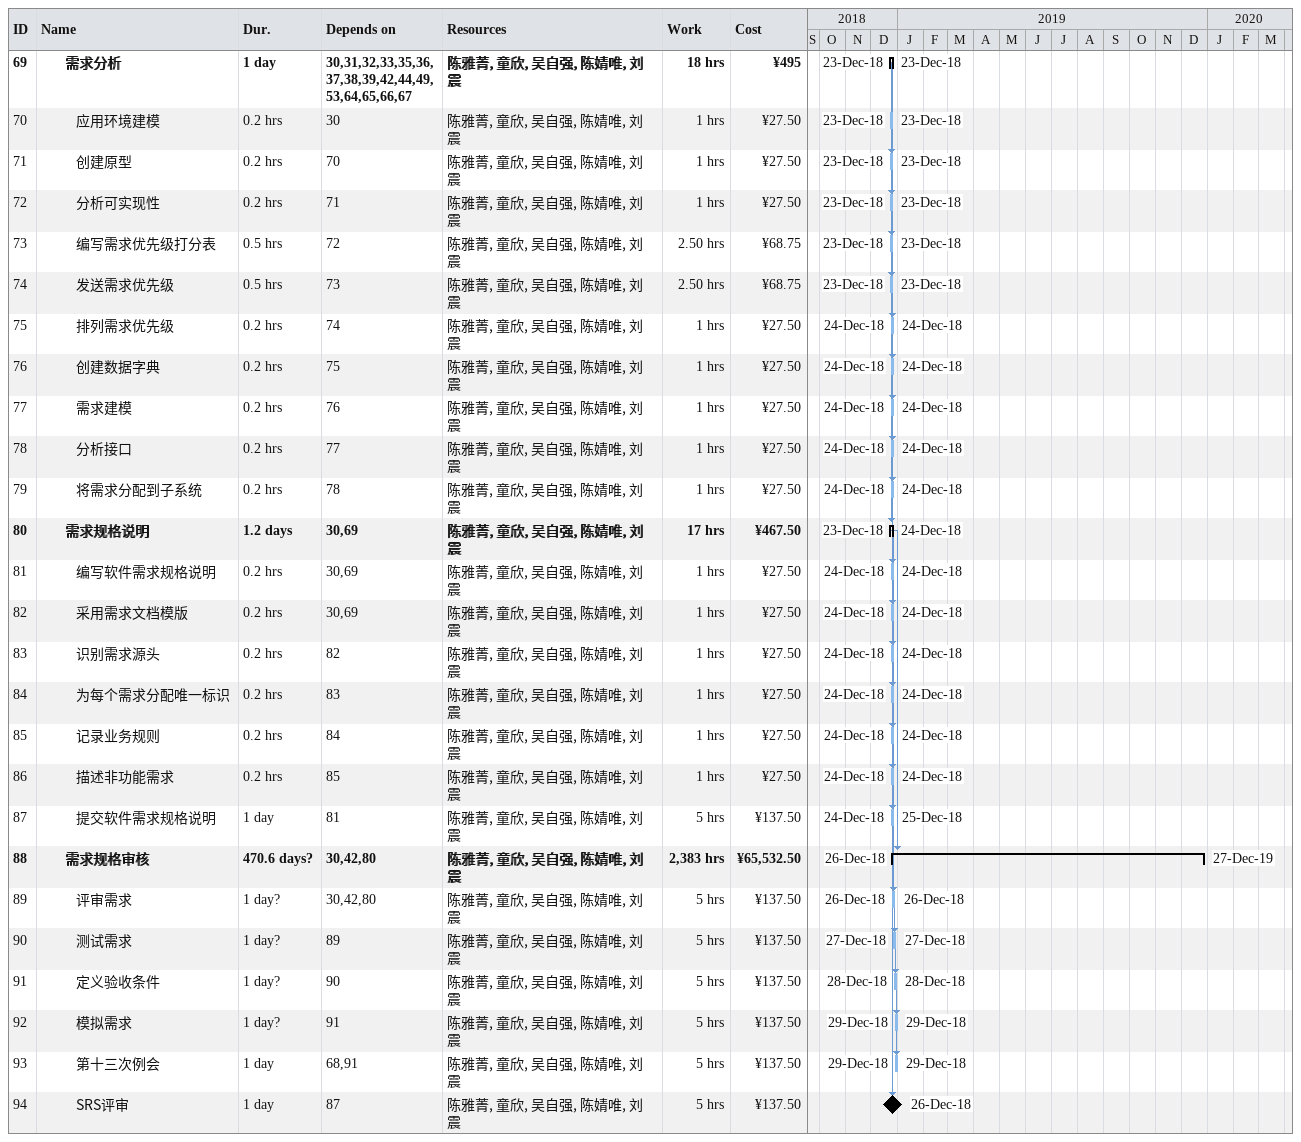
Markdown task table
| ID | Level | Task | Duration | Start | Finish | Predecessors | Resources | Work (h) | Cost (¥) |
|---|---|---|---|---|---|---|---|---|---|
| 69 | 3 | **需求分析** | 1d | 2018-12-23 | 2018-12-23 | 30, 31, 32, 33, 35, 36, 37, 38, 39, 42, 44, 49, 53, 64, 65, 66, 67 | 陈雅菁, 童欣, 吴自强, 陈婧唯, 刘震 | 18 | 495 |
| 70 | 4 | 应用环境建模 | 0.2h | 2018-12-23 | 2018-12-23 | 30 | 陈雅菁, 童欣, 吴自强, 陈婧唯, 刘震 | 1 | 27.50 |
| 71 | 4 | 创建原型 | 0.2h | 2018-12-23 | 2018-12-23 | 70 | 陈雅菁, 童欣, 吴自强, 陈婧唯, 刘震 | 1 | 27.50 |
| 72 | 4 | 分析可实现性 | 0.2h | 2018-12-23 | 2018-12-23 | 71 | 陈雅菁, 童欣, 吴自强, 陈婧唯, 刘震 | 1 | 27.50 |
| 73 | 4 | 编写需求优先级打分表 | 0.5h | 2018-12-23 | 2018-12-23 | 72 | 陈雅菁, 童欣, 吴自强, 陈婧唯, 刘震 | 2.50 | 68.75 |
| 74 | 4 | 发送需求优先级 | 0.5h | 2018-12-23 | 2018-12-23 | 73 | 陈雅菁, 童欣, 吴自强, 陈婧唯, 刘震 | 2.50 | 68.75 |
| 75 | 4 | 排列需求优先级 | 0.2h | 2018-12-24 | 2018-12-24 | 74 | 陈雅菁, 童欣, 吴自强, 陈婧唯, 刘震 | 1 | 27.50 |
| 76 | 4 | 创建数据字典 | 0.2h | 2018-12-24 | 2018-12-24 | 75 | 陈雅菁, 童欣, 吴自强, 陈婧唯, 刘震 | 1 | 27.50 |
| 77 | 4 | 需求建模 | 0.2h | 2018-12-24 | 2018-12-24 | 76 | 陈雅菁, 童欣, 吴自强, 陈婧唯, 刘震 | 1 | 27.50 |
| 78 | 4 | 分析接口 | 0.2h | 2018-12-24 | 2018-12-24 | 77 | 陈雅菁, 童欣, 吴自强, 陈婧唯, 刘震 | 1 | 27.50 |
| 79 | 4 | 将需求分配到子系统 | 0.2h | 2018-12-24 | 2018-12-24 | 78 | 陈雅菁, 童欣, 吴自强, 陈婧唯, 刘震 | 1 | 27.50 |
| 80 | 3 | **需求规格说明** | 1.2d | 2018-12-23 | 2018-12-24 | 30, 69 | 陈雅菁, 童欣, 吴自强, 陈婧唯, 刘震 | 17 | 467.50 |
| 81 | 4 | 编写软件需求规格说明 | 0.2h | 2018-12-24 | 2018-12-24 | 30, 69 | 陈雅菁, 童欣, 吴自强, 陈婧唯, 刘震 | 1 | 27.50 |
| 82 | 4 | 采用需求文档模版 | 0.2h | 2018-12-24 | 2018-12-24 | 30, 69 | 陈雅菁, 童欣, 吴自强, 陈婧唯, 刘震 | 1 | 27.50 |
| 83 | 4 | 识别需求源头 | 0.2h | 2018-12-24 | 2018-12-24 | 82 | 陈雅菁, 童欣, 吴自强, 陈婧唯, 刘震 | 1 | 27.50 |
| 84 | 4 | 为每个需求分配唯一标识 | 0.2h | 2018-12-24 | 2018-12-24 | 83 | 陈雅菁, 童欣, 吴自强, 陈婧唯, 刘震 | 1 | 27.50 |
| 85 | 4 | 记录业务规则 | 0.2h | 2018-12-24 | 2018-12-24 | 84 | 陈雅菁, 童欣, 吴自强, 陈婧唯, 刘震 | 1 | 27.50 |
| 86 | 4 | 描述非功能需求 | 0.2h | 2018-12-24 | 2018-12-24 | 85 | 陈雅菁, 童欣, 吴自强, 陈婧唯, 刘震 | 1 | 27.50 |
| 87 | 4 | 提交软件需求规格说明 | 1d | 2018-12-24 | 2018-12-25 | 81 | 陈雅菁, 童欣, 吴自强, 陈婧唯, 刘震 | 5 | 137.50 |
| 88 | 3 | **需求规格审核** | 470.6d? | 2018-12-26 | 2019-12-27 | 30, 42, 80 | 陈雅菁, 童欣, 吴自强, 陈婧唯, 刘震 | 2383 | 65532.50 |
| 89 | 4 | 评审需求 | 1d? | 2018-12-26 | 2018-12-26 | 30, 42, 80 | 陈雅菁, 童欣, 吴自强, 陈婧唯, 刘震 | 5 | 137.50 |
| 90 | 4 | 测试需求 | 1d? | 2018-12-27 | 2018-12-27 | 89 | 陈雅菁, 童欣, 吴自强, 陈婧唯, 刘震 | 5 | 137.50 |
| 91 | 4 | 定义验收条件 | 1d? | 2018-12-28 | 2018-12-28 | 90 | 陈雅菁, 童欣, 吴自强, 陈婧唯, 刘震 | 5 | 137.50 |
| 92 | 4 | 模拟需求 | 1d? | 2018-12-29 | 2018-12-29 | 91 | 陈雅菁, 童欣, 吴自强, 陈婧唯, 刘震 | 5 | 137.50 |
| 93 | 4 | 第十三次例会 | 1d | 2018-12-29 | 2018-12-29 | 68, 91 | 陈雅菁, 童欣, 吴自强, 陈婧唯, 刘震 | 5 | 137.50 |
| 94 | 4 | SRS评审 | 1d | 2018-12-26 | 2018-12-26 | 87 | 陈雅菁, 童欣, 吴自强, 陈婧唯, 刘震 | 5 | 137.50 |
